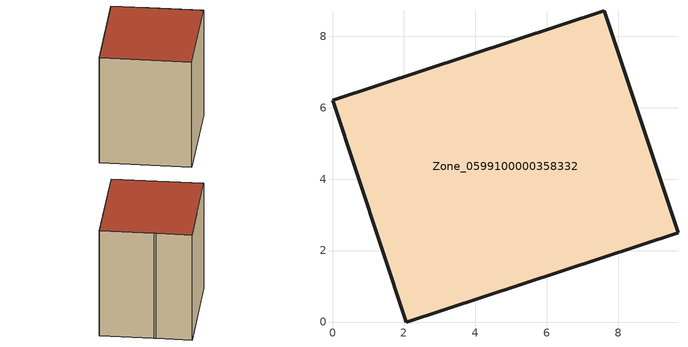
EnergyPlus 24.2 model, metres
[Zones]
Zone_0599100000358332
 floor ground (C_G): 8.46,6.15 9.68,2.5 2.07,0 0,6.21 7.61,8.71 8.41,6.32 z4.15
 wall outside (C_F): 2.07,0 9.68,2.5 8.46,6.15 8.41,6.32 7.61,8.71 0,6.21 2.07,0 z4.15:12.43
 roof outside (C_R): 9.68,2.5 8.46,6.15 8.41,6.32 7.61,8.71 0,6.21 2.07,0 z12.43
[BUILDING]
Pand.0599100000358332: North Axis=0; Terrain=City; Loads Convergence Tolerance Value=0.04; Temperature Convergence Tolerance Value=0.4; Solar Distribution=FullExterior; Maximum Number of Warmup Days=25; Minimum Number of Warmup Days=1
[Site:Location]
Rotterdam.The.Hague.AP_ZH_NLD Design_Conditions: Latitude=51.96; Longitude=4.45; Time Zone=1; Elevation=-4.5
[SITE:GROUNDTEMPERATURE:BUILDINGSURFACE]
18, 18, 18, 18, 18, 18, 18, 18, 18, 18, 18, 18
[MATERIAL] Thermal Absorptance=0.9; Solar Absorptance=0.7; Visible Absorptance=0.7
Name | Roughness | Thickness | Conductivity | Density | Specific Heat
G.TC.1992-2005 | MediumSmooth | 0.15 | 0.06 | 540 | 1210
F.TC.1992-2005 | Rough | 0.3 | 0.12 | 1920 | 840
R.TC.1992-2005 | MediumRough | 0.2 | 0.08 | 1500 | 1000
[CONSTRUCTION]
C_G: G.TC.1992-2005
C_F: F.TC.1992-2005
C_R: R.TC.1992-2005
[ZONE]
Zone_0599100000358332: Type=1; Multiplier=1; Ceiling Height=Autocalculate; Volume=Autocalculate; Floor Area=autocalculate; Part of Total Floor Area=Yes
[ZONEINFILTRATION:DESIGNFLOWRATE]
Infil_Zone_0599100000358332: Zone or ZoneList or Space or SpaceList=Zone_0599100000358332; Schedule=AlwaysOn; Design Flow Rate Calculation Method=Flow/Area; Flow Rate per Floor Area=0.0015; Constant Term Coefficient=1; Temperature Term Coefficient=0; Velocity Term Coefficient=0; Velocity Squared Term Coefficient=0
[HVACTEMPLATE:ZONE:IDEALLOADSAIRSYSTEM]
Zone_0599100000358332: Maximum Heating Supply Air Temperature=50; Minimum Cooling Supply Air Temperature=13; Maximum Heating Supply Air Humidity Ratio=0.0156; Minimum Cooling Supply Air Humidity Ratio=0.0077; Heating Limit=NoLimit; Cooling Limit=NoLimit; Dehumidification Control Type=ConstantSensibleHeatRatio; Cooling Sensible Heat Ratio=0.7; Dehumidification Setpoint=60; Humidification Control Type=None; Humidification Setpoint=30; Outdoor Air Method=None; Outdoor Air Flow Rate per Person=0.00944; Outdoor Air Flow Rate per Zone Floor Area=0; Outdoor Air Flow Rate per Zone=0; Demand Controlled Ventilation Type=None; Outdoor Air Economizer Type=NoEconomizer; Heat Recovery Type=None; Sensible Heat Recovery Effectiveness=0.7; Latent Heat Recovery Effectiveness=0.65
[ZONECONTROL:THERMOSTAT]
ThermostatControl_Zone_0599100000358332: Zone or ZoneList=Zone_0599100000358332; Control Type Schedule=DualSetpointControlType; Control 1=Thermostat_Zone_0599100000358332; Temperature Difference Between Cutout And Setpoint=0
[THERMOSTATSETPOINT:DUALSETPOINT]
Thermostat_Zone_0599100000358332: Heating Setpoint Temperature Schedule=HeatingSetpoint_Zone_0599100000358332; Cooling Setpoint Temperature Schedule=CoolingSetpoint_Zone_0599100000358332
[SCHEDULE:COMPACT]
HeatingSetpoint_Zone_0599100000358332: Through: 12/31, For: AllDays, Until: 24:00, 21
CoolingSetpoint_Zone_0599100000358332: Through: 12/31, For: AllDays, Until: 24:00, 24
DualSetpointControlType: Through: 12/31, For: AllDays, Until: 24:00, 4
AlwaysOn: Through: 12/31, For: AllDays, Until: 24:00, 1
